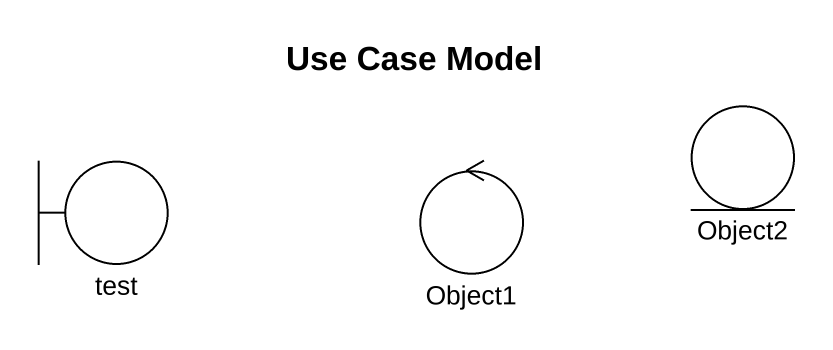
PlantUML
@startuml
title Use Case Model
entity Object2
boundary test
control Object1
@enduml
